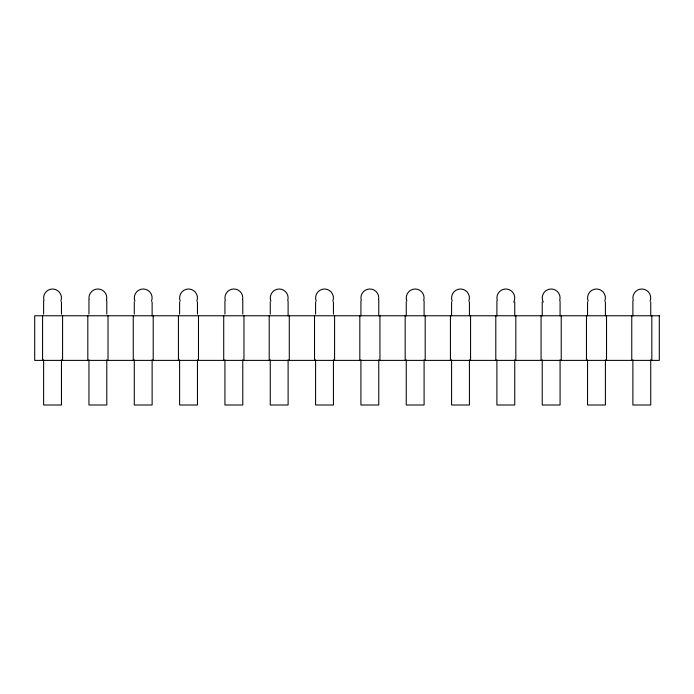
<?xml version="1.0" encoding="UTF-8"?>
<svg xmlns="http://www.w3.org/2000/svg" width="694" height="694" viewBox="0 0 694 694"><rect width="100%" height="100%" fill="white"/><g stroke="black" fill="none" stroke-linecap="round" stroke-linejoin="round"><path stroke-width="1.04" d="M360.923 315.77L360.923 300.936M378.768 315.77L378.768 300.034M451.577 315.77L451.577 301.977M469.422 315.77L469.422 301.977M542.231 315.77L542.231 301.977M560.075 315.77L560.075 300.936M632.885 315.77L632.885 300.936M650.738 315.77L650.738 301.977M651.831 315.77L651.831 360.386M650.738 359.848L650.738 405.001L632.885 405.001L632.885 359.848M631.766 315.77L631.766 360.386M606.53 315.77L606.53 360.386M605.402 301.977L605.402 315.77M605.402 359.848L605.402 405.001L587.558 405.001L587.558 359.848M587.558 301.977L587.558 315.77M586.465 315.77L586.465 360.386M561.229 315.77L561.229 360.386M560.075 359.848L560.075 405.001L542.231 405.001L542.231 359.848M541.068 315.77L541.068 360.386M515.833 315.77L515.833 360.386M514.748 301.977L514.748 315.77M514.748 359.848L514.748 405.001L496.904 405.001L496.904 359.848M496.904 300.936L496.904 315.77M495.802 315.77L495.802 360.386M470.567 315.77L470.567 360.386M469.422 359.848L469.422 405.001L451.577 405.001L451.577 359.848M450.432 315.77L450.432 360.386M425.188 315.77L425.188 360.386M424.095 300.936L424.095 315.77M424.095 359.848L424.095 405.001L406.25 405.001L406.25 359.848M406.25 301.977L406.25 315.77M405.175 315.77L405.175 360.386M379.939 315.77L379.939 360.386M378.768 359.848L378.768 405.001L360.923 405.001L360.923 359.848M359.822 315.77L359.822 360.386M334.586 315.77L334.586 360.386M333.441 301.977L333.441 314.087M333.441 359.848L333.441 405.001L315.588 405.001L315.588 359.848M315.588 301.977L315.588 314.087M314.521 315.77L314.521 360.386M289.285 315.77L289.285 360.386M288.105 300.936L288.105 315.77M288.105 359.848L288.105 405.001L270.261 405.001L270.261 359.848M270.261 301.977L270.261 314.087M269.203 315.77L269.203 360.386M243.967 315.77L243.967 360.386M242.779 300.034L242.779 314.087M242.779 359.848L242.779 405.001L224.934 405.001L224.934 359.848M224.934 300.936L224.934 314.087M223.72 315.77L223.72 360.386M198.484 315.77L198.484 360.386M197.452 301.977L197.452 314.087M197.452 359.848L197.452 405.001L179.607 405.001L179.607 359.848M179.607 301.977L179.607 314.087M178.436 315.77L178.436 360.386M153.201 315.77L153.201 360.386M152.125 301.977L152.125 315.77M152.125 359.848L152.125 405.001L134.28 405.001L134.28 359.848M134.28 301.977L134.28 314.087M133.257 315.77L133.257 360.386M108.021 315.77L108.021 360.386M106.798 300.936L106.798 314.087M106.798 359.848L106.798 405.001L88.953 405.001L88.953 359.848M88.953 300.034L88.953 314.087M87.817 315.77L87.817 360.386M62.581 315.77L62.581 360.386M61.471 301.977L61.471 314.087M61.471 359.848L61.471 405.001L43.627 405.001L43.627 359.848M43.627 300.936L43.627 314.087M42.586 315.77L42.586 360.386M134.905 301.205A8.927 8.927 0 0 1 143.198 288.999A8.927 8.927 0 0 1 151.5 301.205M633.232 300.381A8.927 8.927 0 0 1 642.245 289.016A8.927 8.927 0 0 1 650.105 301.205M588.191 301.205A8.927 8.927 0 0 1 596.484 288.999A8.927 8.927 0 0 1 604.778 301.205M543.229 302.02A8.927 8.927 0 0 1 550.273 289.042A8.927 8.927 0 0 1 559.737 300.381M497.251 300.381A8.927 8.927 0 0 1 506.707 289.042A8.927 8.927 0 0 1 513.751 302.02M452.202 301.205A8.927 8.927 0 0 1 460.495 288.999A8.927 8.927 0 0 1 468.797 301.205M406.875 301.205A8.927 8.927 0 0 1 414.734 289.016A8.927 8.927 0 0 1 423.748 300.381M361.262 300.381A8.927 8.927 0 0 1 369.416 289.008A8.927 8.927 0 0 1 378.62 299.548M316.221 301.205A8.927 8.927 0 0 1 324.514 288.999A8.927 8.927 0 0 1 332.808 301.205M270.894 301.205A8.927 8.927 0 0 1 278.745 289.016A8.927 8.927 0 0 1 287.767 300.381M225.281 300.381A8.927 8.927 0 0 1 233.427 289.008A8.927 8.927 0 0 1 242.631 299.548M180.232 301.205A8.927 8.927 0 0 1 188.534 288.999A8.927 8.927 0 0 1 196.827 301.205M89.101 299.548A8.927 8.927 0 0 1 98.305 289.008A8.927 8.927 0 0 1 106.451 300.381M43.965 300.381A8.927 8.927 0 0 1 52.987 289.016A8.927 8.927 0 0 1 60.838 301.205M659.3 315.77L34.7 315.77L34.7 360.386L659.3 360.386L659.3 315.77"/></g></svg>
